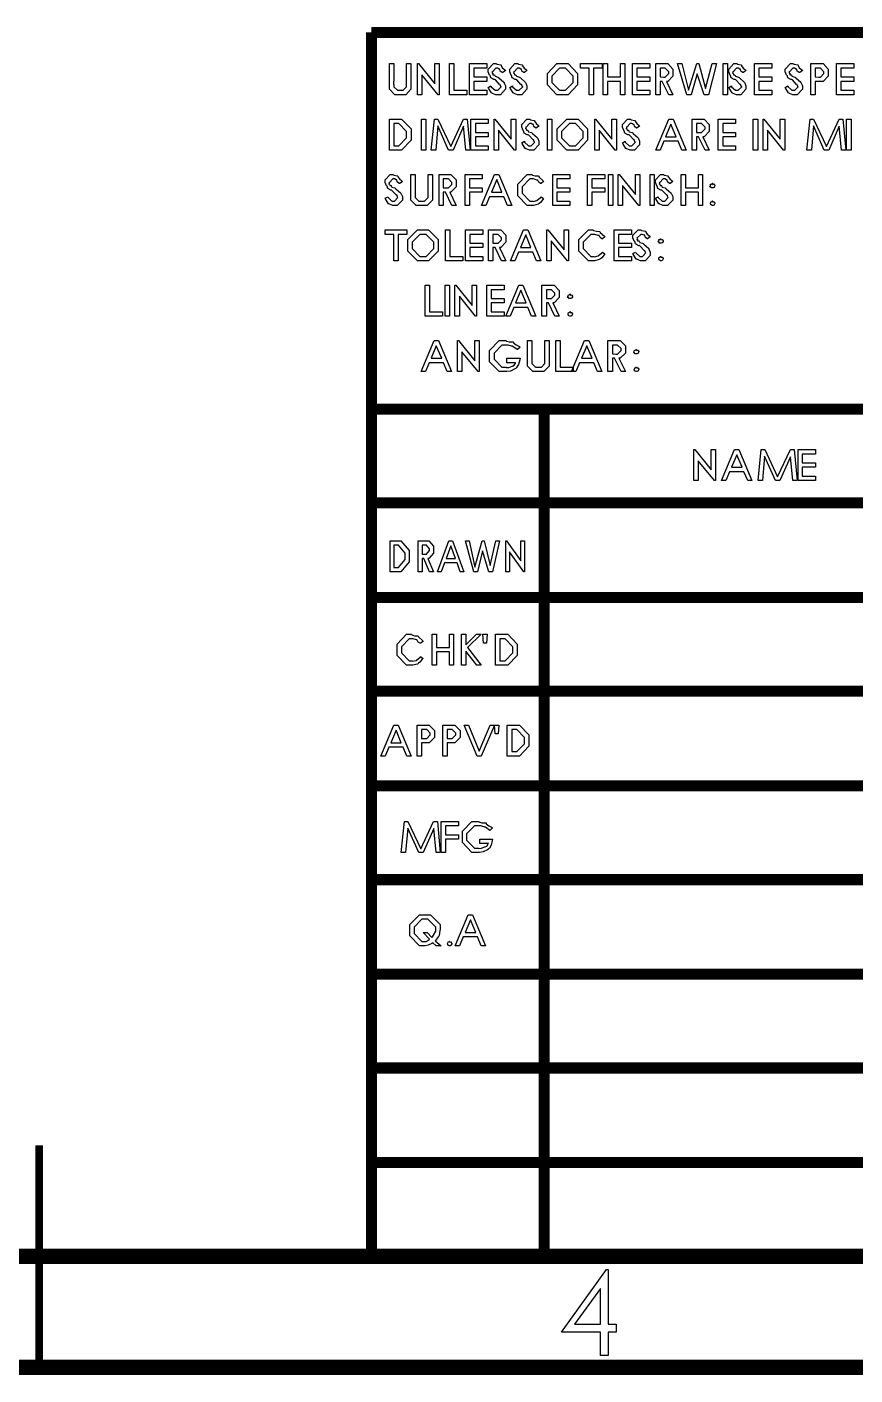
# Model space of a CAD drawing. Extents: x 0.6 to 16.4, y 0.2 to 11.5.
# Drawn here: x 8.442 to 9.913, y 0.182 to 2.578 of the extents above; entities that cross this region are included whole.
import ezdxf

# ---------------------------------------------------------------- set-up
doc = ezdxf.new("R2010")
doc.units = 0
doc.layers.get('0').update_dxf_attribs({"linetype": 'CONTINUOUS'})

msp = doc.modelspace()

# ---------------------------------------------------------------- linework, layer by layer
at = {"color": 254}
for points, const_width in [([(9.05414, 2.56803), (16.1417, 2.56803)], 0.019681), ([(9.05414, 2.56803), (9.05414, 0.393067)], 0.019681), ([(16.1417, 1.8986), (9.05414, 1.8986)], 0.019681), ([(9.36111, 1.8986), (9.36111, 0.393067)], 0.019681), ([(12.9444, 1.73193), (9.05414, 1.73193)], 0.019681), ([(12.9444, 1.56392), (9.05414, 1.56392)], 0.019681), ([(12.9444, 1.39725), (9.05414, 1.39725)], 0.019681), ([(12.9444, 1.22917), (9.05414, 1.22917)], 0.019681), ([(11.2042, 1.0625), (9.05414, 1.0625)], 0.019681), ([(11.2042, 0.894422), (9.05414, 0.894422)], 0.019681), ([(11.2042, 0.727756), (9.05414, 0.727756)], 0.019681), ([(8.46386, 0.195856), (8.46386, 0.590278)], 0.013778), ([(9.05414, 0.559733), (16.1417, 0.559733)], 0.019681), ([(16.1417, 0.393067), (0.786133, 0.393067)], 0.027556), ([(8.46386, 0.393067), (8.46386, 0.195856)], 0.013778), ([(16.3375, 0.195856), (0.590278, 0.195856)], 0.027556)]:
    msp.add_lwpolyline(points, dxfattribs=dict(at, const_width=const_width))
at = {"color": 0}
for points in [[(9.08604, 2.51264), (9.09364, 2.51264), (9.09364, 2.48204), (9.09353, 2.48062), (9.09353, 2.47618), (9.09397, 2.47532), (9.09407, 2.4751), (9.09407, 2.47163), (9.10015, 2.46533), (9.10536, 2.46533), (9.11057, 2.46533), (9.11664, 2.47163), (9.11664, 2.48204), (9.11664, 2.51264), (9.12424, 2.51264), (9.12424, 2.48008), (9.12424, 2.46707), (9.11513, 2.45751), (9.10579, 2.45751), (9.0956, 2.45751), (9.08604, 2.46707), (9.08604, 2.48008), (9.08604, 2.51264)], [(9.13618, 2.45751), (9.13618, 2.51264), (9.13769, 2.51264), (9.16678, 2.47683), (9.16678, 2.51264), (9.17437, 2.51264), (9.17437, 2.45751), (9.17264, 2.45751), (9.14378, 2.49289), (9.14378, 2.45751), (9.13618, 2.45751)], [(9.19282, 2.51264), (9.20042, 2.51264), (9.20042, 2.46533), (9.22342, 2.46533), (9.22342, 2.45751), (9.19282, 2.45751), (9.19282, 2.51264)], [(9.22819, 2.51264), (9.25879, 2.51264), (9.25879, 2.50461), (9.23579, 2.50461), (9.23579, 2.48899), (9.25879, 2.48899), (9.25879, 2.48118), (9.23579, 2.48118), (9.23579, 2.46533), (9.25879, 2.46533), (9.25879, 2.45751), (9.22819, 2.45751), (9.22819, 2.51264)], [(9.26161, 2.47032), (9.26639, 2.47314), (9.26665, 2.47174), (9.2736, 2.46533), (9.27593, 2.46533), (9.27854, 2.46533), (9.28461, 2.47163), (9.28461, 2.47185), (9.28386, 2.47211), (9.28299, 2.47526), (9.28267, 2.47553), (9.28162, 2.47581), (9.27425, 2.48378), (9.27311, 2.48465), (9.27143, 2.48449), (9.26606, 2.48747), (9.26486, 2.49186), (9.26465, 2.49224), (9.26389, 2.49229), (9.26161, 2.49832), (9.26161, 2.50028), (9.26161, 2.5031), (9.27072, 2.51264), (9.27636, 2.51264), (9.27701, 2.51156), (9.28375, 2.51031), (9.2844, 2.50982), (9.28429, 2.50868), (9.28706, 2.50483), (9.2915, 2.50146), (9.29221, 2.50028), (9.28765, 2.49681), (9.28657, 2.49669), (9.28304, 2.49935), (9.28239, 2.50288), (9.28201, 2.5031), (9.28108, 2.50304), (9.27815, 2.50461), (9.27724, 2.50461), (9.27528, 2.50461), (9.26921, 2.49832), (9.26921, 2.49875), (9.26882, 2.49804), (9.26839, 2.49556), (9.26981, 2.49582), (9.26986, 2.49571), (9.26958, 2.49522), (9.26997, 2.493), (9.27235, 2.493), (9.27268, 2.49268), (9.27246, 2.49251), (9.2736, 2.49024), (9.27881, 2.48893), (9.27983, 2.48833), (9.28065, 2.48725), (9.28917, 2.47987), (9.28961, 2.47922), (9.28999, 2.47797), (9.29221, 2.47325), (9.29221, 2.47163), (9.29221, 2.46707), (9.2831, 2.45751), (9.27746, 2.45751), (9.27528, 2.45751), (9.26942, 2.4599), (9.26878, 2.46035), (9.26753, 2.46061), (9.26215, 2.46918), (9.26161, 2.47032)], [(9.29975, 2.47032), (9.30453, 2.47314), (9.30479, 2.47174), (9.31174, 2.46533), (9.31407, 2.46533), (9.31668, 2.46533), (9.32275, 2.47163), (9.32275, 2.47185), (9.322, 2.47211), (9.32112, 2.47526), (9.32081, 2.47553), (9.31976, 2.47581), (9.31239, 2.48378), (9.31125, 2.48465), (9.30957, 2.48449), (9.30419, 2.48747), (9.303, 2.49186), (9.30279, 2.49224), (9.30203, 2.49229), (9.29975, 2.49832), (9.29975, 2.50028), (9.29975, 2.5031), (9.30886, 2.51264), (9.31451, 2.51264), (9.31515, 2.51156), (9.32189, 2.51031), (9.32254, 2.50982), (9.32243, 2.50868), (9.32519, 2.50483), (9.32964, 2.50146), (9.33035, 2.50028), (9.32579, 2.49681), (9.32471, 2.49669), (9.32118, 2.49935), (9.32053, 2.50288), (9.32015, 2.5031), (9.31922, 2.50304), (9.31629, 2.50461), (9.31537, 2.50461), (9.31342, 2.50461), (9.30735, 2.49832), (9.30735, 2.49875), (9.30697, 2.49804), (9.30653, 2.49556), (9.30794, 2.49582), (9.308, 2.49571), (9.30772, 2.49522), (9.30811, 2.493), (9.31049, 2.493), (9.31082, 2.49268), (9.3106, 2.49251), (9.31174, 2.49024), (9.31694, 2.48893), (9.31799, 2.48833), (9.31879, 2.48725), (9.32731, 2.47987), (9.32775, 2.47922), (9.32813, 2.47797), (9.33035, 2.47325), (9.33035, 2.47163), (9.33035, 2.46707), (9.32124, 2.45751), (9.3156, 2.45751), (9.31342, 2.45751), (9.30757, 2.4599), (9.30692, 2.46035), (9.30567, 2.46061), (9.30029, 2.46918), (9.29975, 2.47032)], [(9.39318, 2.51264), (9.40338, 2.51264), (9.42031, 2.49528), (9.42031, 2.48508), (9.42031, 2.47487), (9.40338, 2.45751), (9.39361, 2.45751), (9.38362, 2.45751), (9.36669, 2.47487), (9.36669, 2.48486), (9.36669, 2.49528), (9.38362, 2.51264), (9.39318, 2.51264)], [(9.39339, 2.50461), (9.38818, 2.50461), (9.37429, 2.4905), (9.37429, 2.48486), (9.37429, 2.47944), (9.38818, 2.46533), (9.39339, 2.46533), (9.39882, 2.46533), (9.41271, 2.47944), (9.41271, 2.48508), (9.41271, 2.4905), (9.39882, 2.50461), (9.39339, 2.50461)], [(9.42563, 2.50461), (9.42563, 2.51264), (9.46382, 2.51264), (9.46382, 2.50461), (9.44863, 2.50461), (9.44863, 2.45751), (9.44081, 2.45751), (9.44081, 2.50461), (9.42563, 2.50461)], [(9.46582, 2.51264), (9.47342, 2.51264), (9.47342, 2.48899), (9.49642, 2.48899), (9.49642, 2.51264), (9.50401, 2.51264), (9.50401, 2.45751), (9.49642, 2.45751), (9.49642, 2.48118), (9.47342, 2.48118), (9.47342, 2.45751), (9.46582, 2.45751), (9.46582, 2.51264)], [(9.51812, 2.51264), (9.54872, 2.51264), (9.54872, 2.50461), (9.52572, 2.50461), (9.52572, 2.48899), (9.54872, 2.48899), (9.54872, 2.48118), (9.52572, 2.48118), (9.52572, 2.46533), (9.54872, 2.46533), (9.54872, 2.45751), (9.51812, 2.45751), (9.51812, 2.51264)], [(9.55914, 2.51264), (9.5689, 2.51264), (9.58062, 2.51264), (9.58974, 2.5031), (9.58974, 2.49701), (9.58974, 2.4905), (9.58062, 2.48118), (9.57824, 2.48118), (9.58974, 2.45751), (9.58214, 2.45751), (9.57064, 2.48118), (9.56674, 2.48118), (9.56674, 2.45751), (9.55914, 2.45751), (9.55914, 2.51264)], [(9.56674, 2.50461), (9.56674, 2.48899), (9.57303, 2.48876), (9.57607, 2.48876), (9.58214, 2.49507), (9.58214, 2.49701), (9.58214, 2.49832), (9.57607, 2.50461), (9.57324, 2.50461), (9.56674, 2.50461)], [(9.59804, 2.51264), (9.60562, 2.51264), (9.61714, 2.46576), (9.63189, 2.51264), (9.63579, 2.51264), (9.64774, 2.46838), (9.65924, 2.51264), (9.66683, 2.51264), (9.65272, 2.45751), (9.64512, 2.45751), (9.63254, 2.49463), (9.62213, 2.45751), (9.61453, 2.45751), (9.59804, 2.51264)], [(9.67914, 2.51264), (9.68674, 2.51264), (9.68674, 2.45751), (9.67914, 2.45751), (9.67914, 2.51264)], [(9.68886, 2.47032), (9.69362, 2.47314), (9.6939, 2.47174), (9.70085, 2.46533), (9.70318, 2.46533), (9.70578, 2.46533), (9.71186, 2.47163), (9.71186, 2.47185), (9.7111, 2.47211), (9.71024, 2.47526), (9.7099, 2.47553), (9.70888, 2.47581), (9.7015, 2.48378), (9.70036, 2.48465), (9.69868, 2.48449), (9.69331, 2.48747), (9.69211, 2.49186), (9.69189, 2.49224), (9.69114, 2.49229), (9.68886, 2.49832), (9.68886, 2.50028), (9.68886, 2.5031), (9.69797, 2.51264), (9.70361, 2.51264), (9.70426, 2.51156), (9.71099, 2.51031), (9.71164, 2.50982), (9.71153, 2.50868), (9.71431, 2.50483), (9.71875, 2.50146), (9.71946, 2.50028), (9.7149, 2.49681), (9.71382, 2.49669), (9.71029, 2.49935), (9.70964, 2.50288), (9.70925, 2.5031), (9.70833, 2.50304), (9.7054, 2.50461), (9.70449, 2.50461), (9.70253, 2.50461), (9.69646, 2.49832), (9.69646, 2.49875), (9.69607, 2.49804), (9.69564, 2.49556), (9.69706, 2.49582), (9.6971, 2.49571), (9.69683, 2.49522), (9.69721, 2.493), (9.6996, 2.493), (9.69993, 2.49268), (9.69971, 2.49251), (9.70085, 2.49024), (9.70606, 2.48893), (9.70708, 2.48833), (9.7079, 2.48725), (9.71642, 2.47987), (9.71685, 2.47922), (9.71724, 2.47797), (9.71946, 2.47325), (9.71946, 2.47163), (9.71946, 2.46707), (9.71035, 2.45751), (9.70469, 2.45751), (9.70253, 2.45751), (9.69667, 2.4599), (9.69601, 2.46035), (9.69476, 2.46061), (9.6894, 2.46918), (9.68886, 2.47032)], [(9.7346, 2.51264), (9.76519, 2.51264), (9.76519, 2.50461), (9.74219, 2.50461), (9.74219, 2.48899), (9.76519, 2.48899), (9.76519, 2.48118), (9.74219, 2.48118), (9.74219, 2.46533), (9.76519, 2.46533), (9.76519, 2.45751), (9.7346, 2.45751), (9.7346, 2.51264)], [(9.78922, 2.47032), (9.794, 2.47314), (9.79428, 2.47174), (9.80122, 2.46533), (9.80354, 2.46533), (9.80615, 2.46533), (9.81222, 2.47163), (9.81222, 2.47185), (9.81147, 2.47211), (9.8106, 2.47526), (9.81028, 2.47553), (9.80925, 2.47581), (9.80186, 2.48378), (9.80072, 2.48465), (9.79904, 2.48449), (9.79368, 2.48747), (9.79249, 2.49186), (9.79226, 2.49224), (9.7915, 2.49229), (9.78922, 2.49832), (9.78922, 2.50028), (9.78922, 2.5031), (9.79833, 2.51264), (9.80399, 2.51264), (9.80464, 2.51156), (9.81136, 2.51031), (9.81201, 2.50982), (9.8119, 2.50868), (9.81467, 2.50483), (9.81912, 2.50146), (9.81982, 2.50028), (9.81526, 2.49681), (9.81418, 2.49669), (9.81065, 2.49935), (9.81, 2.50288), (9.80963, 2.5031), (9.80871, 2.50304), (9.80578, 2.50461), (9.80485, 2.50461), (9.8029, 2.50461), (9.79682, 2.49832), (9.79682, 2.49875), (9.79644, 2.49804), (9.79601, 2.49556), (9.79742, 2.49582), (9.79747, 2.49571), (9.79719, 2.49522), (9.79758, 2.493), (9.79997, 2.493), (9.80029, 2.49268), (9.80007, 2.49251), (9.80122, 2.49024), (9.80643, 2.48893), (9.80746, 2.48833), (9.80826, 2.48725), (9.81679, 2.47987), (9.81722, 2.47922), (9.8176, 2.47797), (9.81982, 2.47325), (9.81982, 2.47163), (9.81982, 2.46707), (9.81071, 2.45751), (9.80507, 2.45751), (9.8029, 2.45751), (9.79704, 2.4599), (9.79639, 2.46035), (9.79514, 2.46061), (9.78976, 2.46918), (9.78922, 2.47032)], [(9.83496, 2.51264), (9.84472, 2.51264), (9.85644, 2.51264), (9.86556, 2.5031), (9.86556, 2.49681), (9.86556, 2.4905), (9.85644, 2.48118), (9.84581, 2.48118), (9.84256, 2.48118), (9.84256, 2.45751), (9.83496, 2.45751), (9.83496, 2.51264)], [(9.84256, 2.50461), (9.84256, 2.48899), (9.84885, 2.48876), (9.85189, 2.48876), (9.85796, 2.49507), (9.85796, 2.49681), (9.85796, 2.49832), (9.85189, 2.50461), (9.84907, 2.50461), (9.84256, 2.50461)], [(9.88026, 2.51264), (9.91086, 2.51264), (9.91086, 2.50461), (9.88786, 2.50461), (9.88786, 2.48899), (9.91086, 2.48899), (9.91086, 2.48118), (9.88786, 2.48118), (9.88786, 2.46533), (9.91086, 2.46533), (9.91086, 2.45751), (9.88026, 2.45751), (9.88026, 2.51264)], [(9.08604, 2.35906), (9.08604, 2.41417), (9.0956, 2.41417), (9.10753, 2.41417), (9.12446, 2.39681), (9.12446, 2.38574), (9.12446, 2.37642), (9.10753, 2.35906), (9.10058, 2.35906), (9.08604, 2.35906)], [(9.09386, 2.36686), (9.09776, 2.36686), (9.10297, 2.36686), (9.11664, 2.38097), (9.11664, 2.38596), (9.11664, 2.39204), (9.10297, 2.40614), (9.09625, 2.40614), (9.09386, 2.40614), (9.09386, 2.36686)], [(9.14307, 2.41417), (9.15087, 2.41417), (9.15087, 2.35906), (9.14307, 2.35906), (9.14307, 2.41417)], [(9.16038, 2.35906), (9.16581, 2.41417), (9.1721, 2.41417), (9.19488, 2.36556), (9.21744, 2.41417), (9.22418, 2.41417), (9.22939, 2.35906), (9.22179, 2.35906), (9.21789, 2.40158), (9.199, 2.35906), (9.19119, 2.35906), (9.17188, 2.40224), (9.16818, 2.35906), (9.16038, 2.35906)], [(9.23085, 2.41417), (9.26144, 2.41417), (9.26144, 2.40614), (9.23867, 2.40614), (9.23867, 2.39051), (9.26144, 2.39051), (9.26144, 2.38271), (9.23867, 2.38271), (9.23867, 2.36686), (9.26144, 2.36686), (9.26144, 2.35906), (9.23085, 2.35906), (9.23085, 2.41417)], [(9.27192, 2.35906), (9.27192, 2.41417), (9.27344, 2.41417), (9.30251, 2.37836), (9.30251, 2.41417), (9.31033, 2.41417), (9.31033, 2.35906), (9.30838, 2.35906), (9.27974, 2.39442), (9.27974, 2.35906), (9.27192, 2.35906)], [(9.32107, 2.37185), (9.32585, 2.37468), (9.32611, 2.37326), (9.33306, 2.36686), (9.33539, 2.36686), (9.338, 2.36686), (9.34407, 2.37315), (9.34407, 2.37337), (9.34332, 2.37364), (9.34244, 2.37679), (9.34213, 2.37706), (9.3411, 2.37733), (9.33371, 2.38531), (9.33257, 2.38618), (9.33094, 2.38601), (9.32563, 2.389), (9.32437, 2.39339), (9.32411, 2.39378), (9.32335, 2.39382), (9.32107, 2.39985), (9.32107, 2.40181), (9.32107, 2.40462), (9.33018, 2.41417), (9.33583, 2.41417), (9.33649, 2.41308), (9.34321, 2.41183), (9.34386, 2.41135), (9.34375, 2.41021), (9.34651, 2.40636), (9.35097, 2.403), (9.35167, 2.40181), (9.34711, 2.39833), (9.34603, 2.39822), (9.3425, 2.40088), (9.34185, 2.4044), (9.34147, 2.40462), (9.34056, 2.40457), (9.33763, 2.40614), (9.33669, 2.40614), (9.33475, 2.40614), (9.32867, 2.39985), (9.32867, 2.40028), (9.32829, 2.39958), (9.32785, 2.39708), (9.32926, 2.39735), (9.32932, 2.39725), (9.32904, 2.39675), (9.32943, 2.39453), (9.33182, 2.39453), (9.33214, 2.39421), (9.33192, 2.39404), (9.33306, 2.39176), (9.33826, 2.39046), (9.33931, 2.38986), (9.34011, 2.38878), (9.34864, 2.3814), (9.34907, 2.38075), (9.34944, 2.3795), (9.35167, 2.37478), (9.35167, 2.37315), (9.35167, 2.3686), (9.34256, 2.35906), (9.33692, 2.35906), (9.33475, 2.35906), (9.32889, 2.36143), (9.32824, 2.36187), (9.32699, 2.36214), (9.32161, 2.37071), (9.32107, 2.37185)], [(9.36686, 2.41417), (9.37468, 2.41417), (9.37468, 2.35906), (9.36686, 2.35906), (9.36686, 2.41417)], [(9.41064, 2.41417), (9.42106, 2.41417), (9.43778, 2.39681), (9.43778, 2.38661), (9.43778, 2.37642), (9.42106, 2.35906), (9.41108, 2.35906), (9.4011, 2.35906), (9.38417, 2.37642), (9.38417, 2.38639), (9.38417, 2.39681), (9.4011, 2.41417), (9.41064, 2.41417)], [(9.41086, 2.40614), (9.40565, 2.40614), (9.39199, 2.39204), (9.39199, 2.38639), (9.39199, 2.38097), (9.40565, 2.36686), (9.41086, 2.36686), (9.4165, 2.36686), (9.43018, 2.38097), (9.43018, 2.38661), (9.43018, 2.39204), (9.4165, 2.40614), (9.41086, 2.40614)], [(9.45079, 2.35906), (9.45079, 2.41417), (9.45231, 2.41417), (9.48139, 2.37836), (9.48139, 2.41417), (9.48921, 2.41417), (9.48921, 2.35906), (9.48725, 2.35906), (9.45861, 2.39442), (9.45861, 2.35906), (9.45079, 2.35906)], [(9.49994, 2.37185), (9.50472, 2.37468), (9.50499, 2.37326), (9.51193, 2.36686), (9.51426, 2.36686), (9.51688, 2.36686), (9.52294, 2.37315), (9.52294, 2.37337), (9.52219, 2.37364), (9.52132, 2.37679), (9.521, 2.37706), (9.51997, 2.37733), (9.51258, 2.38531), (9.51144, 2.38618), (9.50982, 2.38601), (9.5045, 2.389), (9.50325, 2.39339), (9.50299, 2.39378), (9.50222, 2.39382), (9.49994, 2.39985), (9.49994, 2.40181), (9.49994, 2.40462), (9.50906, 2.41417), (9.51471, 2.41417), (9.51535, 2.41308), (9.52208, 2.41183), (9.52274, 2.41135), (9.52263, 2.41021), (9.52539, 2.40636), (9.52983, 2.403), (9.53054, 2.40181), (9.52599, 2.39833), (9.5249, 2.39822), (9.52138, 2.40088), (9.52072, 2.4044), (9.52035, 2.40462), (9.51942, 2.40457), (9.5165, 2.40614), (9.51557, 2.40614), (9.51361, 2.40614), (9.50754, 2.39985), (9.50754, 2.40028), (9.50717, 2.39958), (9.50672, 2.39708), (9.50814, 2.39735), (9.50819, 2.39725), (9.50792, 2.39675), (9.50831, 2.39453), (9.51069, 2.39453), (9.51101, 2.39421), (9.51079, 2.39404), (9.51193, 2.39176), (9.51714, 2.39046), (9.51818, 2.38986), (9.51899, 2.38878), (9.5275, 2.3814), (9.52794, 2.38075), (9.52832, 2.3795), (9.53054, 2.37478), (9.53054, 2.37315), (9.53054, 2.3686), (9.52143, 2.35906), (9.51579, 2.35906), (9.51361, 2.35906), (9.50776, 2.36143), (9.50711, 2.36187), (9.50586, 2.36214), (9.50049, 2.37071), (9.49994, 2.37185)], [(9.58996, 2.41417), (9.61296, 2.35906), (9.60536, 2.35906), (9.59885, 2.37468), (9.57346, 2.37468), (9.56694, 2.35906), (9.55935, 2.35906), (9.58236, 2.41417), (9.58996, 2.41417)], [(9.58604, 2.40506), (9.57671, 2.38271), (9.5956, 2.38271), (9.58604, 2.40506)], [(9.62369, 2.41417), (9.63346, 2.41417), (9.64518, 2.41417), (9.65429, 2.40462), (9.65429, 2.39854), (9.65429, 2.39204), (9.64518, 2.38271), (9.64279, 2.38271), (9.65429, 2.35906), (9.64671, 2.35906), (9.63519, 2.38271), (9.63151, 2.38271), (9.63151, 2.35906), (9.62369, 2.35906), (9.62369, 2.41417)], [(9.63151, 2.40614), (9.63151, 2.39051), (9.63758, 2.39031), (9.64063, 2.39031), (9.64671, 2.3966), (9.64671, 2.39854), (9.64671, 2.39985), (9.64063, 2.40614), (9.63781, 2.40614), (9.63151, 2.40614)], [(9.67025, 2.41417), (9.70085, 2.41417), (9.70085, 2.40614), (9.67806, 2.40614), (9.67806, 2.39051), (9.70085, 2.39051), (9.70085, 2.38271), (9.67806, 2.38271), (9.67806, 2.36686), (9.70085, 2.36686), (9.70085, 2.35906), (9.67025, 2.35906), (9.67025, 2.41417)], [(9.73253, 2.41417), (9.74035, 2.41417), (9.74035, 2.35906), (9.73253, 2.35906), (9.73253, 2.41417)], [(9.74983, 2.35906), (9.74983, 2.41417), (9.75136, 2.41417), (9.78043, 2.37836), (9.78043, 2.41417), (9.78825, 2.41417), (9.78825, 2.35906), (9.78629, 2.35906), (9.75765, 2.39442), (9.75765, 2.35906), (9.74983, 2.35906)], [(9.82781, 2.35906), (9.83322, 2.41417), (9.83951, 2.41417), (9.86231, 2.36556), (9.88488, 2.41417), (9.8916, 2.41417), (9.89681, 2.35906), (9.88921, 2.35906), (9.88531, 2.40158), (9.86643, 2.35906), (9.85861, 2.35906), (9.83931, 2.40224), (9.83561, 2.35906), (9.82781, 2.35906)], [(9.89828, 2.41417), (9.90608, 2.41417), (9.90608, 2.35906), (9.89828, 2.35906), (9.89828, 2.41417)], [(9.07844, 2.27344), (9.08322, 2.27626), (9.0835, 2.27485), (9.09044, 2.26844), (9.09278, 2.26844), (9.09517, 2.26844), (9.10124, 2.27474), (9.10124, 2.27496), (9.10053, 2.27522), (9.09978, 2.27838), (9.0995, 2.27865), (9.09847, 2.27892), (9.0911, 2.28689), (9.08996, 2.28776), (9.08826, 2.2876), (9.0829, 2.29058), (9.08171, 2.29497), (9.08149, 2.29536), (9.08074, 2.29542), (9.07844, 2.30143), (9.07844, 2.30339), (9.07844, 2.30621), (9.08757, 2.31575), (9.09321, 2.31575), (9.09381, 2.31467), (9.10037, 2.31342), (9.10101, 2.31293), (9.10092, 2.31179), (9.10374, 2.30794), (9.10829, 2.30458), (9.10906, 2.30339), (9.10449, 2.29992), (9.1034, 2.29981), (9.09987, 2.30246), (9.09924, 2.30599), (9.09885, 2.30621), (9.09793, 2.30615), (9.09483, 2.30772), (9.09386, 2.30772), (9.09213, 2.30772), (9.08604, 2.30143), (9.08604, 2.30186), (9.08567, 2.30117), (9.08524, 2.29867), (9.08664, 2.29893), (9.08669, 2.29883), (9.08643, 2.29833), (9.08681, 2.29611), (9.08919, 2.29611), (9.08951, 2.29579), (9.08931, 2.29563), (9.09039, 2.29335), (9.09549, 2.29204), (9.09646, 2.29144), (9.09728, 2.29036), (9.10579, 2.28299), (9.10622, 2.28233), (9.10667, 2.28108), (9.10906, 2.27636), (9.10906, 2.27474), (9.10906, 2.27018), (9.09972, 2.26064), (9.09407, 2.26064), (9.09196, 2.26064), (9.08626, 2.26303), (9.08561, 2.26346), (9.08436, 2.26372), (9.079, 2.27229), (9.07844, 2.27344)], [(9.12408, 2.31575), (9.13167, 2.31575), (9.13167, 2.28515), (9.13157, 2.28375), (9.13151, 2.27929), (9.13183, 2.27843), (9.13189, 2.27821), (9.13189, 2.27474), (9.13797, 2.26844), (9.14339, 2.26844), (9.1486, 2.26844), (9.15468, 2.27474), (9.15468, 2.28515), (9.15468, 2.31575), (9.16228, 2.31575), (9.16228, 2.28321), (9.16228, 2.27018), (9.15315, 2.26064), (9.14382, 2.26064), (9.13362, 2.26064), (9.12408, 2.27018), (9.12408, 2.28321), (9.12408, 2.31575)], [(9.1741, 2.31575), (9.18386, 2.31575), (9.19536, 2.31575), (9.20469, 2.30621), (9.20469, 2.30012), (9.20469, 2.29363), (9.19536, 2.28429), (9.19319, 2.28429), (9.20469, 2.26064), (9.1971, 2.26064), (9.1856, 2.28429), (9.18169, 2.28429), (9.18169, 2.26064), (9.1741, 2.26064), (9.1741, 2.31575)], [(9.18169, 2.30772), (9.18169, 2.2921), (9.18799, 2.29189), (9.19103, 2.29189), (9.1971, 2.29818), (9.1971, 2.30012), (9.1971, 2.30143), (9.19103, 2.30772), (9.18799, 2.30772), (9.18169, 2.30772)], [(9.22043, 2.31575), (9.25103, 2.31575), (9.25103, 2.30772), (9.22803, 2.30772), (9.22803, 2.2921), (9.25103, 2.2921), (9.25103, 2.28429), (9.22803, 2.28429), (9.22803, 2.26064), (9.22043, 2.26064), (9.22043, 2.31575)], [(9.28049, 2.31575), (9.30328, 2.26064), (9.29568, 2.26064), (9.28917, 2.27626), (9.264, 2.27626), (9.25749, 2.26064), (9.24989, 2.26064), (9.27268, 2.31575), (9.28049, 2.31575)], [(9.27658, 2.30664), (9.26725, 2.28429), (9.28592, 2.28429), (9.27658, 2.30664)], [(9.35981, 2.30317), (9.35547, 2.29992), (9.35465, 2.29969), (9.35151, 2.30192), (9.34939, 2.30544), (9.34874, 2.30578), (9.34804, 2.30583), (9.34218, 2.30772), (9.34028, 2.30772), (9.33529, 2.30772), (9.32161, 2.29363), (9.32161, 2.28819), (9.32161, 2.28256), (9.33529, 2.26844), (9.3405, 2.26844), (9.34142, 2.26779), (9.34788, 2.26942), (9.35444, 2.27496), (9.35547, 2.27626), (9.35981, 2.273), (9.35846, 2.27126), (9.35439, 2.26611), (9.35194, 2.26421), (9.35113, 2.26367), (9.34999, 2.26292), (9.34201, 2.26064), (9.33942, 2.26064), (9.33094, 2.26064), (9.31401, 2.278), (9.31401, 2.28842), (9.31401, 2.29839), (9.33094, 2.31575), (9.33942, 2.31575), (9.34, 2.31472), (9.34494, 2.31326), (9.35026, 2.31304), (9.35113, 2.3125), (9.35178, 2.31114), (9.35926, 2.30419), (9.35981, 2.30317)], [(9.37608, 2.31575), (9.40668, 2.31575), (9.40668, 2.30772), (9.38368, 2.30772), (9.38368, 2.2921), (9.40668, 2.2921), (9.40668, 2.28429), (9.38368, 2.28429), (9.38368, 2.26844), (9.40668, 2.26844), (9.40668, 2.26064), (9.37608, 2.26064), (9.37608, 2.31575)], [(9.43815, 2.31575), (9.46875, 2.31575), (9.46875, 2.30772), (9.44575, 2.30772), (9.44575, 2.2921), (9.46875, 2.2921), (9.46875, 2.28429), (9.44575, 2.28429), (9.44575, 2.26064), (9.43815, 2.26064), (9.43815, 2.31575)], [(9.47521, 2.31575), (9.48281, 2.31575), (9.48281, 2.26064), (9.47521, 2.26064), (9.47521, 2.31575)], [(9.49246, 2.26064), (9.49246, 2.31575), (9.49397, 2.31575), (9.52306, 2.27994), (9.52306, 2.31575), (9.53065, 2.31575), (9.53065, 2.26064), (9.52892, 2.26064), (9.50006, 2.29601), (9.50006, 2.26064), (9.49246, 2.26064)], [(9.54899, 2.31575), (9.55658, 2.31575), (9.55658, 2.26064), (9.54899, 2.26064), (9.54899, 2.31575)], [(9.55865, 2.27344), (9.56342, 2.27626), (9.56369, 2.27485), (9.57064, 2.26844), (9.57297, 2.26844), (9.57536, 2.26844), (9.58143, 2.27474), (9.58143, 2.27496), (9.58074, 2.27522), (9.57997, 2.27838), (9.57969, 2.27865), (9.57867, 2.27892), (9.57129, 2.28689), (9.57015, 2.28776), (9.56847, 2.2876), (9.5631, 2.29058), (9.5619, 2.29497), (9.56168, 2.29536), (9.56093, 2.29542), (9.55865, 2.30143), (9.55865, 2.30339), (9.55865, 2.30621), (9.56776, 2.31575), (9.5734, 2.31575), (9.574, 2.31467), (9.58057, 2.31342), (9.58122, 2.31293), (9.58111, 2.31179), (9.58393, 2.30794), (9.58849, 2.30458), (9.58925, 2.30339), (9.58469, 2.29992), (9.58361, 2.29981), (9.58008, 2.30246), (9.57943, 2.30599), (9.57904, 2.30621), (9.57813, 2.30615), (9.57503, 2.30772), (9.57406, 2.30772), (9.57232, 2.30772), (9.56625, 2.30143), (9.56625, 2.30186), (9.56586, 2.30117), (9.56543, 2.29867), (9.56685, 2.29893), (9.56689, 2.29883), (9.56663, 2.29833), (9.567, 2.29611), (9.56939, 2.29611), (9.56972, 2.29579), (9.5695, 2.29563), (9.57058, 2.29335), (9.57568, 2.29204), (9.57667, 2.29144), (9.57747, 2.29036), (9.58599, 2.28299), (9.58643, 2.28233), (9.58686, 2.28108), (9.58925, 2.27636), (9.58925, 2.27474), (9.58925, 2.27018), (9.57992, 2.26064), (9.57428, 2.26064), (9.57215, 2.26064), (9.56646, 2.26303), (9.56581, 2.26346), (9.56456, 2.26372), (9.55919, 2.27229), (9.55865, 2.27344)], [(9.60428, 2.31575), (9.61187, 2.31575), (9.61187, 2.2921), (9.63488, 2.2921), (9.63488, 2.31575), (9.64247, 2.31575), (9.64247, 2.26064), (9.63488, 2.26064), (9.63488, 2.28429), (9.61187, 2.28429), (9.61187, 2.26064), (9.60428, 2.26064), (9.60428, 2.31575)], [(9.66032, 2.29992), (9.6601, 2.29964), (9.66026, 2.29818), (9.66271, 2.29883), (9.66292, 2.29861), (9.66297, 2.29796), (9.66401, 2.2965), (9.66401, 2.29601), (9.6639, 2.29531), (9.66308, 2.2934), (9.66292, 2.29318), (9.66276, 2.29275), (9.66092, 2.2921), (9.66032, 2.2921), (9.65961, 2.29194), (9.65739, 2.29194), (9.65761, 2.29308), (9.6575, 2.29318), (9.65707, 2.29312), (9.65554, 2.29394), (9.65642, 2.29551), (9.65642, 2.29601), (9.65631, 2.29601), (9.65571, 2.2965), (9.65728, 2.29844), (9.6575, 2.29861), (9.6575, 2.29861), (9.65771, 2.29833), (9.65967, 2.29992), (9.66032, 2.29992)], [(9.66032, 2.26844), (9.66015, 2.26833), (9.66026, 2.26714), (9.66271, 2.26736), (9.66292, 2.26714), (9.66303, 2.2665), (9.66401, 2.26503), (9.66401, 2.26454), (9.6639, 2.264), (9.66308, 2.26193), (9.66292, 2.26172), (9.66271, 2.26144), (9.66092, 2.26064), (9.66032, 2.26064), (9.65961, 2.26064), (9.65771, 2.26156), (9.6575, 2.26172), (9.65712, 2.26178), (9.65642, 2.26389), (9.65642, 2.26454), (9.65642, 2.26454), (9.65728, 2.26699), (9.6575, 2.26714), (9.6575, 2.26714), (9.65771, 2.26731), (9.65967, 2.26844), (9.66032, 2.26844)], [(9.07844, 2.20931), (9.07844, 2.21733), (9.11686, 2.21733), (9.11686, 2.20931), (9.10146, 2.20931), (9.10146, 2.16222), (9.09386, 2.16222), (9.09386, 2.20931), (9.07844, 2.20931)], [(9.14546, 2.21733), (9.15565, 2.21733), (9.17258, 2.19997), (9.17258, 2.18978), (9.17258, 2.17958), (9.15565, 2.16222), (9.14589, 2.16222), (9.13569, 2.16222), (9.11876, 2.17958), (9.11876, 2.18956), (9.11876, 2.19997), (9.13569, 2.21733), (9.14546, 2.21733)], [(9.14567, 2.20931), (9.14025, 2.20931), (9.12657, 2.19521), (9.12657, 2.18956), (9.12657, 2.18414), (9.14025, 2.17003), (9.14567, 2.17003), (9.1511, 2.17003), (9.16499, 2.18414), (9.16499, 2.18978), (9.16499, 2.19521), (9.1511, 2.20931), (9.14567, 2.20931)], [(9.18554, 2.21733), (9.19336, 2.21733), (9.19336, 2.17003), (9.21636, 2.17003), (9.21636, 2.16222), (9.18554, 2.16222), (9.18554, 2.21733)], [(9.22103, 2.21733), (9.25185, 2.21733), (9.25185, 2.20931), (9.22885, 2.20931), (9.22885, 2.19368), (9.25185, 2.19368), (9.25185, 2.18587), (9.22885, 2.18587), (9.22885, 2.17003), (9.25185, 2.17003), (9.25185, 2.16222), (9.22103, 2.16222), (9.22103, 2.21733)], [(9.26221, 2.21733), (9.27219, 2.21733), (9.28369, 2.21733), (9.29303, 2.20779), (9.29303, 2.20171), (9.29303, 2.19521), (9.28369, 2.18587), (9.28153, 2.18587), (9.29303, 2.16222), (9.28521, 2.16222), (9.27371, 2.18587), (9.27001, 2.18587), (9.27001, 2.16222), (9.26221, 2.16222), (9.26221, 2.21733)], [(9.27001, 2.20931), (9.27001, 2.19368), (9.2761, 2.19347), (9.27914, 2.19347), (9.28521, 2.19976), (9.28521, 2.20171), (9.28521, 2.20301), (9.27914, 2.20931), (9.27632, 2.20931), (9.27001, 2.20931)], [(9.33188, 2.21733), (9.35508, 2.16222), (9.3475, 2.16222), (9.34076, 2.17785), (9.31537, 2.17785), (9.30886, 2.16222), (9.30126, 2.16222), (9.32428, 2.21733), (9.33188, 2.21733)], [(9.32818, 2.20822), (9.31885, 2.18587), (9.33751, 2.18587), (9.32818, 2.20822)], [(9.36572, 2.16222), (9.36572, 2.21733), (9.36746, 2.21733), (9.39654, 2.18153), (9.39654, 2.21733), (9.40414, 2.21733), (9.40414, 2.16222), (9.4024, 2.16222), (9.37354, 2.1976), (9.37354, 2.16222), (9.36572, 2.16222)], [(9.46881, 2.20475), (9.46446, 2.2015), (9.4636, 2.20128), (9.46035, 2.2035), (9.45839, 2.20703), (9.45774, 2.20736), (9.45697, 2.20742), (9.45101, 2.20931), (9.44906, 2.20931), (9.44407, 2.20931), (9.43039, 2.19521), (9.43039, 2.18978), (9.43039, 2.18414), (9.44407, 2.17003), (9.44928, 2.17003), (9.45025, 2.16938), (9.45676, 2.17101), (9.46343, 2.17654), (9.46446, 2.17785), (9.46881, 2.17458), (9.46744, 2.17285), (9.46326, 2.16769), (9.46078, 2.16581), (9.4599, 2.16525), (9.45876, 2.1645), (9.45079, 2.16222), (9.44819, 2.16222), (9.43951, 2.16222), (9.42258, 2.17958), (9.42258, 2.19), (9.42258, 2.19997), (9.43951, 2.21733), (9.44819, 2.21733), (9.44874, 2.21631), (9.45367, 2.21485), (9.45904, 2.21463), (9.4599, 2.21408), (9.4605, 2.21272), (9.46821, 2.20578), (9.46881, 2.20475)], [(9.48508, 2.21733), (9.5159, 2.21733), (9.5159, 2.20931), (9.49289, 2.20931), (9.49289, 2.19368), (9.5159, 2.19368), (9.5159, 2.18587), (9.49289, 2.18587), (9.49289, 2.17003), (9.5159, 2.17003), (9.5159, 2.16222), (9.48508, 2.16222), (9.48508, 2.21733)], [(9.51867, 2.17503), (9.52344, 2.17785), (9.52371, 2.17643), (9.53065, 2.17003), (9.53299, 2.17003), (9.5356, 2.17003), (9.54167, 2.17632), (9.54167, 2.17654), (9.5409, 2.17681), (9.54004, 2.17996), (9.53971, 2.18024), (9.53868, 2.1805), (9.53147, 2.18847), (9.53039, 2.18935), (9.52869, 2.18918), (9.52322, 2.19217), (9.52197, 2.19656), (9.52171, 2.19694), (9.52094, 2.197), (9.51867, 2.20301), (9.51867, 2.20497), (9.51867, 2.20779), (9.528, 2.21733), (9.53342, 2.21733), (9.53407, 2.21625), (9.54081, 2.215), (9.54144, 2.21451), (9.54135, 2.21338), (9.54411, 2.20953), (9.54856, 2.20617), (9.54926, 2.20497), (9.54471, 2.2015), (9.54368, 2.20139), (9.54025, 2.20404), (9.53965, 2.20757), (9.53928, 2.20779), (9.53836, 2.20774), (9.53526, 2.20931), (9.53429, 2.20931), (9.53256, 2.20931), (9.52626, 2.20301), (9.52626, 2.20344), (9.52587, 2.20275), (9.52544, 2.20025), (9.52686, 2.20053), (9.52692, 2.20042), (9.52664, 2.19993), (9.52701, 2.19769), (9.5294, 2.19769), (9.52974, 2.19737), (9.52951, 2.19721), (9.53065, 2.19493), (9.53586, 2.19362), (9.53689, 2.19303), (9.53771, 2.19194), (9.54622, 2.18457), (9.54665, 2.18392), (9.54704, 2.18267), (9.54926, 2.17796), (9.54926, 2.17632), (9.54926, 2.17176), (9.54015, 2.16222), (9.5345, 2.16222), (9.53233, 2.16222), (9.52647, 2.16461), (9.52582, 2.16504), (9.52458, 2.16531), (9.51921, 2.17389), (9.51867, 2.17503)], [(9.56842, 2.2015), (9.56819, 2.20122), (9.56836, 2.19976), (9.57081, 2.20042), (9.57101, 2.20019), (9.57112, 2.19954), (9.57232, 2.19808), (9.57232, 2.1976), (9.57221, 2.19689), (9.57124, 2.19499), (9.57101, 2.19476), (9.57086, 2.19433), (9.56901, 2.19368), (9.56842, 2.19368), (9.56771, 2.19353), (9.56549, 2.19353), (9.56569, 2.19467), (9.5656, 2.19476), (9.56515, 2.19472), (9.56364, 2.19553), (9.56451, 2.1971), (9.56451, 2.1976), (9.5644, 2.1976), (9.56381, 2.19808), (9.56537, 2.20003), (9.5656, 2.20019), (9.5656, 2.20019), (9.56581, 2.19993), (9.56776, 2.2015), (9.56842, 2.2015)], [(9.56842, 2.17003), (9.56825, 2.16992), (9.56836, 2.16872), (9.57081, 2.16894), (9.57101, 2.16872), (9.57118, 2.16808), (9.57232, 2.16661), (9.57232, 2.16612), (9.57215, 2.16558), (9.57124, 2.16351), (9.57101, 2.16331), (9.57081, 2.16303), (9.56901, 2.16222), (9.56842, 2.16222), (9.56771, 2.16222), (9.56581, 2.16314), (9.5656, 2.16331), (9.56521, 2.16336), (9.56451, 2.16547), (9.56451, 2.16612), (9.56451, 2.16612), (9.56537, 2.16857), (9.5656, 2.16872), (9.5656, 2.16872), (9.56581, 2.16889), (9.56776, 2.17003), (9.56842, 2.17003)], [(9.14968, 2.11893), (9.1575, 2.11893), (9.1575, 2.07161), (9.18028, 2.07161), (9.18028, 2.06381), (9.14968, 2.06381), (9.14968, 2.11893)], [(9.18511, 2.11893), (9.19293, 2.11893), (9.19293, 2.06381), (9.18511, 2.06381), (9.18511, 2.11893)], [(9.20242, 2.06381), (9.20242, 2.11893), (9.20394, 2.11893), (9.23301, 2.08311), (9.23301, 2.11893), (9.24083, 2.11893), (9.24083, 2.06381), (9.23887, 2.06381), (9.21024, 2.09918), (9.21024, 2.06381), (9.20242, 2.06381)], [(9.25917, 2.11893), (9.28976, 2.11893), (9.28976, 2.11089), (9.26699, 2.11089), (9.26699, 2.09526), (9.28976, 2.09526), (9.28976, 2.08746), (9.26699, 2.08746), (9.26699, 2.07161), (9.28976, 2.07161), (9.28976, 2.06381), (9.25917, 2.06381), (9.25917, 2.11893)], [(9.32324, 2.11893), (9.34625, 2.06381), (9.33865, 2.06381), (9.33214, 2.07943), (9.30675, 2.07943), (9.30024, 2.06381), (9.29264, 2.06381), (9.31565, 2.11893), (9.32324, 2.11893)], [(9.31933, 2.10981), (9.31, 2.08746), (9.32889, 2.08746), (9.31933, 2.10981)], [(9.35699, 2.11893), (9.36675, 2.11893), (9.37847, 2.11893), (9.38758, 2.10938), (9.38758, 2.10331), (9.38758, 2.09679), (9.37847, 2.08746), (9.37608, 2.08746), (9.38758, 2.06381), (9.37999, 2.06381), (9.36849, 2.08746), (9.36481, 2.08746), (9.36481, 2.06381), (9.35699, 2.06381), (9.35699, 2.11893)], [(9.36481, 2.11089), (9.36481, 2.09526), (9.37088, 2.09506), (9.37392, 2.09506), (9.37999, 2.10135), (9.37999, 2.10331), (9.37999, 2.1046), (9.37392, 2.11089), (9.3711, 2.11089), (9.36481, 2.11089)], [(9.40744, 2.10308), (9.40722, 2.10281), (9.40739, 2.10135), (9.40983, 2.102), (9.41004, 2.10178), (9.41015, 2.10113), (9.41135, 2.09967), (9.41135, 2.09918), (9.41124, 2.09847), (9.41026, 2.09657), (9.41004, 2.09636), (9.40989, 2.09592), (9.40804, 2.09526), (9.40744, 2.09526), (9.40674, 2.09511), (9.40451, 2.09511), (9.40474, 2.09625), (9.40463, 2.09636), (9.40419, 2.09631), (9.40267, 2.09711), (9.40354, 2.09868), (9.40354, 2.09918), (9.40343, 2.09918), (9.40283, 2.09967), (9.4044, 2.10161), (9.40463, 2.10178), (9.40463, 2.10178), (9.40483, 2.10151), (9.40679, 2.10308), (9.40744, 2.10308)], [(9.40744, 2.07161), (9.40728, 2.0715), (9.40739, 2.07032), (9.40983, 2.07053), (9.41004, 2.07032), (9.41021, 2.06967), (9.41135, 2.06819), (9.41135, 2.06771), (9.41118, 2.06717), (9.41026, 2.06511), (9.41004, 2.06489), (9.40983, 2.06461), (9.40804, 2.06381), (9.40744, 2.06381), (9.40674, 2.06381), (9.40483, 2.06472), (9.40463, 2.06489), (9.40424, 2.06494), (9.40354, 2.06706), (9.40354, 2.06771), (9.40354, 2.06771), (9.4044, 2.07015), (9.40463, 2.07032), (9.40463, 2.07032), (9.40483, 2.07047), (9.40679, 2.07161), (9.40744, 2.07161)], [(9.17324, 2.02051), (9.19624, 1.96539), (9.18864, 1.96539), (9.18212, 1.98101), (9.15653, 1.98101), (9.15001, 1.96539), (9.14242, 1.96539), (9.16542, 2.02051), (9.17324, 2.02051)], [(9.20703, 1.96539), (9.20703, 2.02051), (9.20876, 2.02051), (9.23785, 1.98469), (9.23785, 2.02051), (9.24567, 2.02051), (9.24567, 1.96539), (9.24393, 1.96539), (9.21485, 2.00076), (9.21485, 1.96539), (9.20703, 1.96539)], [(9.31808, 2.00879), (9.31375, 2.00467), (9.31287, 2.00439), (9.30528, 2.01019), (9.30442, 2.01053), (9.30306, 2.01058), (9.29671, 2.01247), (9.29465, 2.01247), (9.28575, 2.01247), (9.27186, 1.99837), (9.27186, 1.99317), (9.27186, 1.98731), (9.28575, 1.97319), (9.29269, 1.97319), (9.29318, 1.97254), (9.29818, 1.97276), (9.30382, 1.97504), (9.30464, 1.97538), (9.30464, 1.97532), (9.30757, 1.97672), (9.31011, 1.98047), (9.31028, 1.98101), (9.29486, 1.98101), (9.29486, 1.98904), (9.31808, 1.98904), (9.31754, 1.98643), (9.31537, 1.97808), (9.31207, 1.97276), (9.31093, 1.97168), (9.30871, 1.97011), (9.30137, 1.96619), (9.29486, 1.96539), (9.29269, 1.96539), (9.28119, 1.96539), (9.26406, 1.98275), (9.26406, 1.99294), (9.26406, 2.00315), (9.28119, 2.02051), (9.29357, 2.02051), (9.29383, 2.01964), (9.29893, 2.01812), (9.30533, 2.01818), (9.30638, 2.01768), (9.30669, 2.01633), (9.31125, 2.01275), (9.31711, 2.00982), (9.31808, 2.00879)], [(9.33128, 2.02051), (9.33908, 2.02051), (9.33908, 1.9899), (9.33897, 1.9885), (9.33892, 1.98406), (9.33925, 1.98318), (9.33931, 1.98296), (9.33931, 1.97949), (9.34538, 1.97319), (9.35081, 1.97319), (9.35601, 1.97319), (9.36208, 1.97949), (9.36208, 1.9899), (9.36208, 2.02051), (9.3699, 2.02051), (9.3699, 1.98796), (9.3699, 1.97493), (9.36057, 1.96539), (9.35124, 1.96539), (9.34082, 1.96539), (9.33128, 1.97493), (9.33128, 1.98796), (9.33128, 2.02051)], [(9.38172, 2.02051), (9.38954, 2.02051), (9.38954, 1.97319), (9.41254, 1.97319), (9.41254, 1.96539), (9.38172, 1.96539), (9.38172, 2.02051)], [(9.44054, 2.02051), (9.46354, 1.96539), (9.45594, 1.96539), (9.44943, 1.98101), (9.42383, 1.98101), (9.41732, 1.96539), (9.40972, 1.96539), (9.43272, 2.02051), (9.44054, 2.02051)], [(9.47433, 2.02051), (9.48432, 2.02051), (9.49604, 2.02051), (9.50515, 2.01096), (9.50515, 2.00489), (9.50515, 1.99837), (9.49604, 1.98904), (9.49365, 1.98904), (9.50515, 1.96539), (9.49756, 1.96539), (9.48606, 1.98904), (9.48215, 1.98904), (9.48215, 1.96539), (9.47433, 1.96539), (9.47433, 2.02051)], [(9.48215, 2.01247), (9.48215, 1.99685), (9.48844, 1.99664), (9.49149, 1.99664), (9.49756, 2.00293), (9.49756, 2.00489), (9.49756, 2.00618), (9.49149, 2.01247), (9.48844, 2.01247), (9.48215, 2.01247)], [(9.16932, 2.01139), (9.16, 1.98904), (9.17888, 1.98904), (9.16932, 2.01139)], [(9.43664, 2.01139), (9.42731, 1.98904), (9.44618, 1.98904), (9.43664, 2.01139)], [(9.52501, 2.00467), (9.52479, 2.00439), (9.52496, 2.00293), (9.5274, 2.00358), (9.52761, 2.00336), (9.52772, 2.00271), (9.52892, 2.00125), (9.52892, 2.00076), (9.52881, 2.00006), (9.52783, 1.99815), (9.52761, 1.99794), (9.52746, 1.9975), (9.52561, 1.99685), (9.52501, 1.99685), (9.52431, 1.99669), (9.52208, 1.99669), (9.52229, 1.99783), (9.52219, 1.99794), (9.52175, 1.99789), (9.52024, 1.99869), (9.52111, 2.00028), (9.52111, 2.00076), (9.521, 2.00076), (9.5204, 2.00125), (9.52197, 2.00319), (9.52219, 2.00336), (9.52219, 2.00336), (9.5224, 2.0031), (9.52436, 2.00467), (9.52501, 2.00467)], [(9.52501, 1.97319), (9.52485, 1.9731), (9.52496, 1.9719), (9.5274, 1.97211), (9.52761, 1.9719), (9.52778, 1.97125), (9.52892, 1.96978), (9.52892, 1.96929), (9.52875, 1.96875), (9.52783, 1.96669), (9.52761, 1.96647), (9.5274, 1.96619), (9.52561, 1.96539), (9.52501, 1.96539), (9.52431, 1.96539), (9.5224, 1.96631), (9.52219, 1.96647), (9.52181, 1.96653), (9.52111, 1.96864), (9.52111, 1.96929), (9.52111, 1.96929), (9.52197, 1.97174), (9.52219, 1.9719), (9.52219, 1.9719), (9.5224, 1.97206), (9.52436, 1.97319), (9.52501, 1.97319)], [(9.62685, 1.77165), (9.62685, 1.82676), (9.62836, 1.82676), (9.65767, 1.79096), (9.65767, 1.82676), (9.66525, 1.82676), (9.66525, 1.77165), (9.66351, 1.77165), (9.63444, 1.80701), (9.63444, 1.77165), (9.62685, 1.77165)], [(9.70692, 1.82676), (9.73014, 1.77165), (9.72254, 1.77165), (9.71582, 1.78728), (9.69021, 1.78728), (9.68371, 1.77165), (9.67611, 1.77165), (9.69933, 1.82676), (9.70692, 1.82676)], [(9.741, 1.77165), (9.74621, 1.82676), (9.75271, 1.82676), (9.7755, 1.77815), (9.79829, 1.82676), (9.80501, 1.82676), (9.81022, 1.77165), (9.80263, 1.77165), (9.79872, 1.81418), (9.77963, 1.77165), (9.77181, 1.77165), (9.7525, 1.81483), (9.74858, 1.77165), (9.741, 1.77165)], [(9.8119, 1.82676), (9.84272, 1.82676), (9.84272, 1.81874), (9.8195, 1.81874), (9.8195, 1.80311), (9.84272, 1.80311), (9.84272, 1.79531), (9.8195, 1.79531), (9.8195, 1.77946), (9.84272, 1.77946), (9.84272, 1.77165), (9.8119, 1.77165), (9.8119, 1.82676)], [(9.70301, 1.81765), (9.69368, 1.79531), (9.71257, 1.79531), (9.70301, 1.81765)], [(9.08718, 1.60965), (9.08718, 1.66476), (9.09543, 1.66476), (9.10607, 1.66476), (9.12082, 1.6474), (9.12082, 1.63633), (9.12082, 1.62701), (9.10607, 1.60965), (9.09999, 1.60965), (9.08718, 1.60965)], [(9.09392, 1.61746), (9.09739, 1.61746), (9.10194, 1.61746), (9.1141, 1.63157), (9.1141, 1.63656), (9.1141, 1.64264), (9.10194, 1.65674), (9.09608, 1.65674), (9.09392, 1.65674), (9.09392, 1.61746)], [(9.13726, 1.66476), (9.14594, 1.66476), (9.15614, 1.66476), (9.16417, 1.65522), (9.16417, 1.64914), (9.16417, 1.64264), (9.15614, 1.63331), (9.15397, 1.63331), (9.16417, 1.60965), (9.15744, 1.60965), (9.14725, 1.63331), (9.14399, 1.63331), (9.14399, 1.60965), (9.13726, 1.60965), (9.13726, 1.66476)], [(9.14399, 1.65674), (9.14399, 1.64111), (9.14942, 1.6409), (9.15201, 1.6409), (9.15744, 1.64719), (9.15744, 1.64914), (9.15744, 1.65044), (9.15201, 1.65674), (9.14963, 1.65674), (9.14399, 1.65674)], [(9.19829, 1.66476), (9.21847, 1.60965), (9.21175, 1.60965), (9.20611, 1.62528), (9.18375, 1.62528), (9.1779, 1.60965), (9.17139, 1.60965), (9.19157, 1.66476), (9.19829, 1.66476)], [(9.19482, 1.65565), (9.18679, 1.63331), (9.20329, 1.63331), (9.19482, 1.65565)], [(9.22119, 1.66476), (9.22792, 1.66476), (9.2379, 1.61789), (9.25092, 1.66476), (9.25439, 1.66476), (9.26481, 1.6205), (9.27501, 1.66476), (9.28174, 1.66476), (9.26938, 1.60965), (9.26264, 1.60965), (9.25136, 1.64675), (9.24246, 1.60965), (9.23574, 1.60965), (9.22119, 1.66476)], [(9.29254, 1.60965), (9.29254, 1.66476), (9.29383, 1.66476), (9.31944, 1.62896), (9.31944, 1.66476), (9.32617, 1.66476), (9.32617, 1.60965), (9.32465, 1.60965), (9.29926, 1.64501), (9.29926, 1.60965), (9.29254, 1.60965)], [(9.14572, 1.48594), (9.14139, 1.48269), (9.14057, 1.48247), (9.13732, 1.48469), (9.13531, 1.48822), (9.13465, 1.48856), (9.1339, 1.48861), (9.12793, 1.4905), (9.12597, 1.4905), (9.12121, 1.4905), (9.10732, 1.4764), (9.10732, 1.47097), (9.10732, 1.46533), (9.12121, 1.45122), (9.12619, 1.45122), (9.12717, 1.45057), (9.13374, 1.45221), (9.14035, 1.45774), (9.14139, 1.45904), (9.14572, 1.45578), (9.14438, 1.45404), (9.14025, 1.44889), (9.13769, 1.447), (9.13683, 1.44646), (9.13569, 1.44569), (9.12771, 1.44342), (9.12511, 1.44342), (9.11664, 1.44342), (9.09972, 1.46078), (9.09972, 1.47119), (9.09972, 1.48118), (9.11664, 1.49854), (9.12511, 1.49854), (9.12571, 1.4975), (9.13064, 1.49604), (9.13596, 1.49582), (9.13683, 1.49528), (9.13747, 1.49393), (9.14512, 1.48699), (9.14572, 1.48594)], [(9.16194, 1.49854), (9.16954, 1.49854), (9.16954, 1.47488), (9.19254, 1.47488), (9.19254, 1.49854), (9.20014, 1.49854), (9.20014, 1.44342), (9.19254, 1.44342), (9.19254, 1.46707), (9.16954, 1.46707), (9.16954, 1.44342), (9.16194, 1.44342), (9.16194, 1.49854)], [(9.21425, 1.49854), (9.22185, 1.49854), (9.22185, 1.47988), (9.24072, 1.49854), (9.24875, 1.49854), (9.22487, 1.47488), (9.24875, 1.44342), (9.24115, 1.44342), (9.22185, 1.46881), (9.22185, 1.44342), (9.21425, 1.44342), (9.21425, 1.49854)], [(9.2584, 1.48269), (9.25319, 1.48269), (9.2519, 1.49854), (9.2595, 1.49854), (9.2584, 1.48269)], [(9.27463, 1.44342), (9.27463, 1.49854), (9.28418, 1.49854), (9.29611, 1.49854), (9.31282, 1.48118), (9.31282, 1.47011), (9.31282, 1.46078), (9.29611, 1.44342), (9.28917, 1.44342), (9.27463, 1.44342)], [(9.28222, 1.45122), (9.28635, 1.45122), (9.29156, 1.45122), (9.30524, 1.46533), (9.30524, 1.47032), (9.30524, 1.4764), (9.29156, 1.4905), (9.28483, 1.4905), (9.28222, 1.4905), (9.28222, 1.45122)], [(9.10151, 1.33724), (9.12472, 1.28212), (9.11714, 1.28212), (9.1104, 1.29774), (9.08501, 1.29774), (9.0785, 1.28212), (9.0709, 1.28212), (9.09392, 1.33724), (9.10151, 1.33724)], [(9.09782, 1.32813), (9.08849, 1.30577), (9.10715, 1.30577), (9.09782, 1.32813)], [(9.13536, 1.33724), (9.14535, 1.33724), (9.15685, 1.33724), (9.16618, 1.32769), (9.16618, 1.3214), (9.16618, 1.3151), (9.15685, 1.30577), (9.14621, 1.30577), (9.14318, 1.30577), (9.14318, 1.28212), (9.13536, 1.28212), (9.13536, 1.33724)], [(9.14318, 1.32921), (9.14318, 1.31358), (9.14925, 1.31337), (9.15229, 1.31337), (9.15836, 1.31966), (9.15836, 1.3214), (9.15836, 1.32292), (9.15229, 1.32921), (9.14968, 1.32921), (9.14318, 1.32921)], [(9.18083, 1.33724), (9.19081, 1.33724), (9.20231, 1.33724), (9.21164, 1.32769), (9.21164, 1.3214), (9.21164, 1.3151), (9.20231, 1.30577), (9.19168, 1.30577), (9.18864, 1.30577), (9.18864, 1.28212), (9.18083, 1.28212), (9.18083, 1.33724)], [(9.18864, 1.32921), (9.18864, 1.31358), (9.19472, 1.31337), (9.19775, 1.31337), (9.20383, 1.31966), (9.20383, 1.3214), (9.20383, 1.32292), (9.19775, 1.32921), (9.19515, 1.32921), (9.18864, 1.32921)], [(9.21869, 1.33724), (9.22629, 1.33724), (9.24561, 1.2908), (9.26492, 1.33724), (9.27251, 1.33724), (9.24929, 1.28212), (9.24169, 1.28212), (9.21869, 1.33724)], [(9.27914, 1.3214), (9.27393, 1.3214), (9.27263, 1.33724), (9.28022, 1.33724), (9.27914, 1.3214)], [(9.29542, 1.28212), (9.29542, 1.33724), (9.30496, 1.33724), (9.31689, 1.33724), (9.33382, 1.31988), (9.33382, 1.30881), (9.33382, 1.29948), (9.31689, 1.28212), (9.30994, 1.28212), (9.29542, 1.28212)], [(9.30322, 1.28993), (9.30735, 1.28993), (9.31233, 1.28993), (9.32622, 1.30404), (9.32622, 1.30903), (9.32622, 1.3151), (9.31233, 1.32921), (9.30561, 1.32921), (9.30322, 1.32921), (9.30322, 1.28993)], [(9.10715, 1.11089), (9.11257, 1.16602), (9.11888, 1.16602), (9.14165, 1.1174), (9.16444, 1.16602), (9.17117, 1.16602), (9.17637, 1.11089), (9.16878, 1.11089), (9.16487, 1.15343), (9.14578, 1.11089), (9.13797, 1.11089), (9.11865, 1.15408), (9.11475, 1.11089), (9.10715, 1.11089)], [(9.17811, 1.16602), (9.20893, 1.16602), (9.20893, 1.15799), (9.18571, 1.15799), (9.18571, 1.14236), (9.20893, 1.14236), (9.20893, 1.13455), (9.18571, 1.13455), (9.18571, 1.11089), (9.17811, 1.11089), (9.17811, 1.16602)], [(9.26938, 1.1543), (9.26525, 1.15017), (9.26432, 1.1499), (9.25657, 1.15571), (9.25569, 1.15603), (9.25435, 1.15609), (9.24799, 1.15799), (9.24593, 1.15799), (9.23703, 1.15799), (9.22314, 1.14388), (9.22314, 1.13867), (9.22314, 1.13281), (9.23703, 1.11871), (9.24419, 1.11871), (9.24462, 1.11806), (9.24946, 1.11827), (9.2551, 1.12055), (9.25592, 1.12088), (9.25597, 1.12077), (9.259, 1.12223), (9.26161, 1.12598), (9.26178, 1.12652), (9.24636, 1.12652), (9.24636, 1.13455), (9.26938, 1.13455), (9.26882, 1.13194), (9.26682, 1.12359), (9.26357, 1.11827), (9.26243, 1.11719), (9.26014, 1.11561), (9.25265, 1.11171), (9.24615, 1.11089), (9.24397, 1.11089), (9.23247, 1.11089), (9.21556, 1.12826), (9.21556, 1.13846), (9.21556, 1.14865), (9.23247, 1.16602), (9.24485, 1.16602), (9.24511, 1.16509), (9.25032, 1.16363), (9.25667, 1.16368), (9.25765, 1.16319), (9.25797, 1.16184), (9.26253, 1.15826), (9.26839, 1.15533), (9.26938, 1.1543)], [(9.16749, 0.953722), (9.1779, 0.945042), (9.16878, 0.945042), (9.16336, 0.950467), (9.16146, 0.94911), (9.15474, 0.945747), (9.14979, 0.945042), (9.14817, 0.945042), (9.13926, 0.945042), (9.12213, 0.962403), (9.12213, 0.972385), (9.12213, 0.982801), (9.13926, 1.00016), (9.14925, 1.00016), (9.15924, 1.00016), (9.17617, 0.982801), (9.17617, 0.973036), (9.17563, 0.97206), (9.17415, 0.963053), (9.17378, 0.962185), (9.17307, 0.961154), (9.16812, 0.954372), (9.16749, 0.953722)], [(9.16163, 0.959799), (9.16228, 0.960883), (9.16835, 0.970975), (9.16835, 0.974337), (9.16835, 0.978028), (9.15446, 0.992133), (9.14925, 0.992133), (9.14382, 0.992133), (9.12993, 0.978028), (9.12993, 0.972385), (9.12993, 0.96696), (9.14382, 0.952854), (9.14665, 0.952854), (9.14697, 0.952365), (9.15115, 0.952854), (9.15647, 0.956108), (9.1575, 0.95676), (9.14578, 0.968696), (9.15294, 0.968696), (9.16163, 0.959799)], [(9.23378, 1.00016), (9.25678, 0.945042), (9.24918, 0.945042), (9.24268, 0.960667), (9.21707, 0.960667), (9.21056, 0.945042), (9.20296, 0.945042), (9.22597, 1.00016), (9.23378, 1.00016)], [(9.22988, 0.991049), (9.22054, 0.968696), (9.23942, 0.968696), (9.22988, 0.991049)], [(9.19314, 0.952854), (9.19299, 0.952746), (9.19308, 0.951551), (9.19553, 0.951768), (9.19575, 0.951551), (9.1959, 0.9509), (9.19706, 0.949436), (9.19706, 0.948947), (9.19689, 0.948406), (9.19596, 0.946343), (9.19575, 0.946126), (9.19553, 0.945856), (9.19374, 0.945042), (9.19314, 0.945042), (9.19243, 0.945042), (9.19054, 0.945964), (9.19032, 0.946126), (9.18994, 0.946181), (9.18924, 0.948296), (9.18924, 0.948947), (9.18924, 0.948947), (9.19011, 0.951389), (9.19032, 0.951551), (9.19032, 0.951551), (9.19054, 0.951714), (9.19249, 0.952854), (9.19314, 0.952854)], [(9.47194, 0.369575), (9.47478, 0.369575), (9.47478, 0.272353), (9.48867, 0.272353), (9.48867, 0.258464), (9.47478, 0.258464), (9.47478, 0.216797), (9.46089, 0.216797), (9.46089, 0.258464), (9.39144, 0.258464), (9.47194, 0.369575)], [(9.46089, 0.272353), (9.46089, 0.335721), (9.4151, 0.272353), (9.46089, 0.272353)]]:
    msp.add_lwpolyline(points, close=True, dxfattribs=at)

doc.saveas('drawing.dxf')
